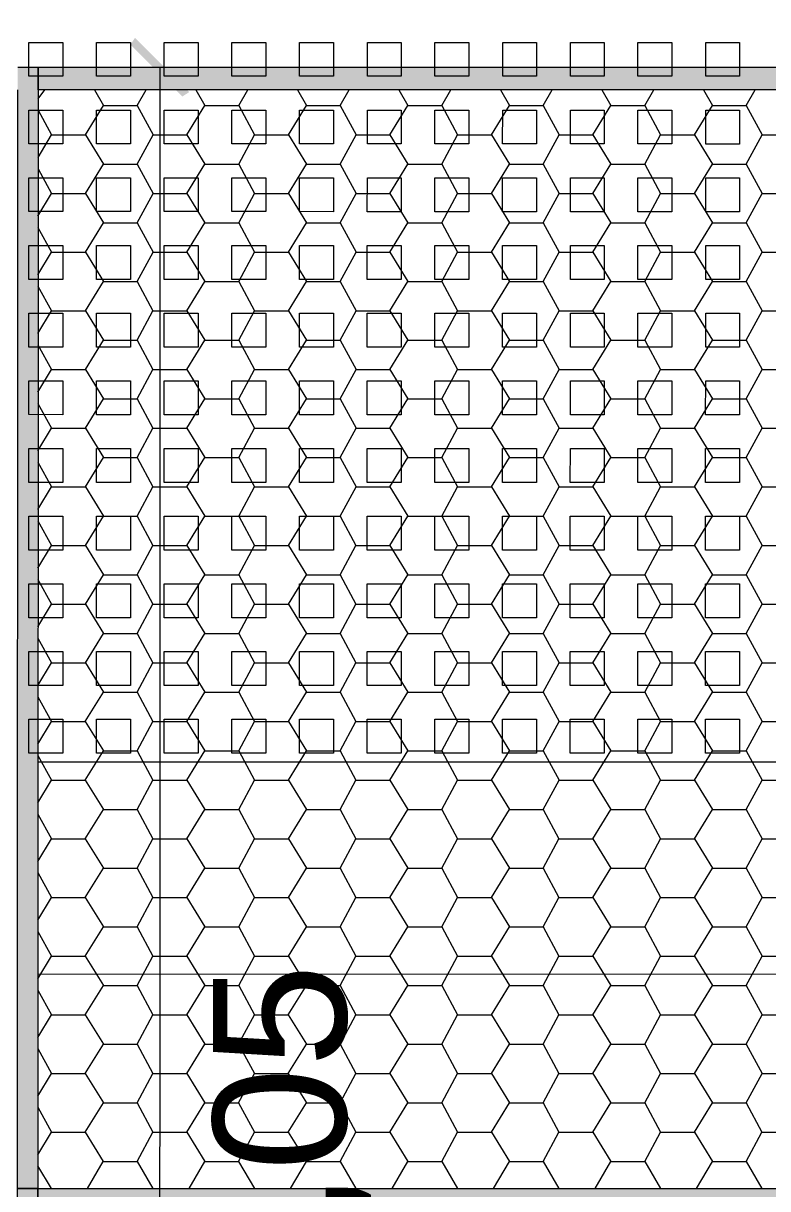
# Model space of a CAD drawing. Extents: x 3377 to 3790, y 1673 to 1846.
# Drawn here: x 3523.058 to 3524.454, y 1752.105 to 1754.291 of the extents above; entities that cross this region are included whole.
import ezdxf

# ---------------------------------------------------------------- set-up
doc = ezdxf.new("R2010")
doc.units = 0
doc.header["$LTSCALE"] = 2
for name, color, linetype, true_color in [('PDF7_0', 7, 'Continuous', 0xc6c6c6), ('PDF7_04-DETALHE', 7, 'Continuous', 0xc6c6c6), ('PDF7_COTAS', 7, 'Continuous', 0x8e8e8e)]:
    doc.layers.add(name, color=color, linetype=linetype, true_color=true_color)
doc.layers.add('PDF7_Text', color=7, linetype='Continuous')
doc.styles.add('PDF Arial', font='arial.ttf')

msp = doc.modelspace()

# ---------------------------------------------------------------- linework, layer by layer
at = {"layer": 'PDF7_0', "color": 7, "lineweight": 0}
msp.add_lwpolyline([(3535.3864, 1752.8449), (3535.4118, 1752.8576, 0.281721), (3525.3159, 1759.0363, 0.281573), (3515.2191, 1752.859), (3515.2488, 1752.8463, -0.281585), (3525.3159, 1759.0067, -0.281456)], format="xyb", close=True, dxfattribs=at)
for points in [[(3535.1368, 1753.0988, 0.27384), (3525.3159, 1758.9051, 0.27384), (3515.4942, 1753.1002), (3515.8454, 1752.9055, -0.273455), (3525.3159, 1758.5073, -0.273821), (3534.7856, 1752.9042), (3534.739, 1752.9889), (3535.0902, 1753.1877), (3535.1368, 1753.0988), (3535.2129, 1752.9042), (3534.6713, 1752.9042, 0.272283), (3525.3158, 1758.4058, 0.272651), (3515.9597, 1752.9055), (3515.8454, 1752.9055), (3515.4434, 1752.9055)], [(3535.086, 1753.1158, 0.272189), (3525.3159, 1758.8713, 0.272189), (3515.545, 1753.1171), (3515.8285, 1752.9563, -0.272462), (3525.3159, 1758.5454), (3525.3159, 1758.8713), (3525.3159, 1758.5454, -0.272294), (3534.8025, 1752.955)]]:
    msp.add_lwpolyline(points, format="xyb", dxfattribs=at)
for points in [[(3523.0475, 1754.2083), (3523.0856, 1754.2083), (3523.0854, 1752.1053), (3523.0473, 1752.1053), (3523.0475, 1754.166)], [(3524.7146, 1752.9049), (3523.0855, 1752.905)], [(3527.5454, 1752.5069), (3523.0855, 1752.5072)]]:
    msp.add_lwpolyline(points, dxfattribs=at)
for points in [[(3525.2944, 1754.2082), (3525.2944, 1754.1658), (3523.0856, 1754.166), (3523.0856, 1754.2083)], [(3523.0473, 1752.1053), (3523.0854, 1752.1053), (3523.0853, 1750.0064), (3523.0472, 1750.0064)], [(3523.0853, 1750.0064), (3523.0854, 1752.1053)], [(3525.2943, 1752.1051), (3525.2943, 1752.067), (3523.0854, 1752.0672), (3523.0854, 1752.1053)]]:
    msp.add_lwpolyline(points, close=True, dxfattribs=at)
at = {"layer": 'PDF7_0', "lineweight": 0}
for points in [[(3523.0856, 1754.1491), (3523.0983, 1754.166)], [(3523.1914, 1754.166), (3523.2083, 1754.1364), (3523.2717, 1754.1364), (3523.2887, 1754.166)], [(3523.3818, 1754.166), (3523.3987, 1754.1363), (3523.4622, 1754.1363), (3523.4791, 1754.166)], [(3523.5722, 1754.166), (3523.5891, 1754.1363), (3523.6526, 1754.1363), (3523.6695, 1754.1659)], [(3523.7626, 1754.1659), (3523.7795, 1754.1363), (3523.843, 1754.1363), (3523.8599, 1754.1659)], [(3523.953, 1754.1659), (3523.9699, 1754.1363), (3524.0334, 1754.1363), (3524.0503, 1754.1659)], [(3524.1434, 1754.1659), (3524.1604, 1754.1363), (3524.2238, 1754.1363), (3524.2408, 1754.1659)], [(3524.3339, 1754.1659), (3524.3508, 1754.1363), (3524.4143, 1754.1363), (3524.4312, 1754.1659)], [(3523.0856, 1754.1279), (3523.1109, 1754.0814), (3523.1744, 1754.0814), (3523.2083, 1754.1364)], [(3523.2717, 1754.1364), (3523.3014, 1754.0813), (3523.3648, 1754.0813), (3523.3987, 1754.1363)], [(3523.4622, 1754.1363), (3523.4918, 1754.0813), (3523.5553, 1754.0813), (3523.5891, 1754.1363)], [(3523.6526, 1754.1363), (3523.6822, 1754.0813), (3523.7457, 1754.0813), (3523.7795, 1754.1363)], [(3523.843, 1754.1363), (3523.8726, 1754.0813), (3523.9361, 1754.0813), (3523.9699, 1754.1363)], [(3524.0334, 1754.1363), (3524.063, 1754.0813), (3524.1265, 1754.0813), (3524.1604, 1754.1363)], [(3524.2238, 1754.1363), (3524.2535, 1754.0813), (3524.3169, 1754.0813), (3524.3508, 1754.1363)], [(3524.4143, 1754.1363), (3524.4439, 1754.0813), (3524.5073, 1754.0813), (3524.5412, 1754.1363)], [(3523.0856, 1754.039), (3523.1109, 1754.0814)], [(3523.1744, 1754.0814), (3523.2083, 1754.0263), (3523.2717, 1754.0263), (3523.3014, 1754.0813)], [(3523.3648, 1754.0813), (3523.3987, 1754.0263), (3523.4622, 1754.0263), (3523.4918, 1754.0813)], [(3523.5553, 1754.0813), (3523.5891, 1754.0263), (3523.6526, 1754.0263), (3523.6822, 1754.0813)], [(3523.7457, 1754.0813), (3523.7795, 1754.0263), (3523.843, 1754.0263), (3523.8726, 1754.0813)], [(3523.9361, 1754.0813), (3523.9699, 1754.0263), (3524.0334, 1754.0263), (3524.063, 1754.0813)], [(3524.1265, 1754.0813), (3524.1604, 1754.0263), (3524.2238, 1754.0263), (3524.2535, 1754.0813)], [(3524.3169, 1754.0813), (3524.3508, 1754.0263), (3524.4142, 1754.0263), (3524.4439, 1754.0813)], [(3523.0856, 1754.0179), (3523.1109, 1753.9713), (3523.1744, 1753.9713), (3523.2083, 1754.0263)], [(3523.2717, 1754.0263), (3523.3014, 1753.9713), (3523.3648, 1753.9713), (3523.3987, 1754.0263)], [(3523.4622, 1754.0263), (3523.4918, 1753.9713), (3523.5552, 1753.9713), (3523.5891, 1754.0263)], [(3523.6526, 1754.0263), (3523.6822, 1753.9713), (3523.7457, 1753.9713), (3523.7795, 1754.0263)], [(3523.843, 1754.0263), (3523.8726, 1753.9713), (3523.9361, 1753.9713), (3523.9699, 1754.0263)], [(3524.0334, 1754.0263), (3524.063, 1753.9713), (3524.1265, 1753.9713), (3524.1604, 1754.0263)], [(3524.2238, 1754.0263), (3524.2534, 1753.9713), (3524.3169, 1753.9713), (3524.3508, 1754.0263)], [(3524.4142, 1754.0263), (3524.4439, 1753.9712), (3524.5073, 1753.9712), (3524.5412, 1754.0263)], [(3523.0855, 1753.929), (3523.1109, 1753.9713)], [(3523.1744, 1753.9713), (3523.2083, 1753.9163), (3523.2717, 1753.9163), (3523.3014, 1753.9713)], [(3523.3648, 1753.9713), (3523.3987, 1753.9163), (3523.4622, 1753.9163), (3523.4918, 1753.9713)], [(3523.5552, 1753.9713), (3523.5891, 1753.9163), (3523.6526, 1753.9163), (3523.6822, 1753.9713)], [(3523.7457, 1753.9713), (3523.7795, 1753.9163), (3523.843, 1753.9163), (3523.8726, 1753.9713)], [(3523.9361, 1753.9713), (3523.9699, 1753.9163), (3524.0334, 1753.9163), (3524.063, 1753.9713)], [(3524.1265, 1753.9713), (3524.1603, 1753.9163), (3524.2238, 1753.9163), (3524.2534, 1753.9713)], [(3524.3169, 1753.9713), (3524.3508, 1753.9162), (3524.4142, 1753.9162), (3524.4439, 1753.9712)], [(3523.0855, 1753.9079), (3523.1109, 1753.8613), (3523.1744, 1753.8613), (3523.2083, 1753.9163)], [(3523.2717, 1753.9163), (3523.3014, 1753.8613), (3523.3648, 1753.8613), (3523.3987, 1753.9163)], [(3523.4622, 1753.9163), (3523.4918, 1753.8613), (3523.5552, 1753.8613), (3523.5891, 1753.9163)], [(3523.6526, 1753.9163), (3523.6822, 1753.8613), (3523.7457, 1753.8613), (3523.7795, 1753.9163)], [(3523.843, 1753.9163), (3523.8726, 1753.8613), (3523.9361, 1753.8613), (3523.9699, 1753.9163)], [(3524.0334, 1753.9163), (3524.063, 1753.8613), (3524.1265, 1753.8613), (3524.1603, 1753.9163)], [(3524.2238, 1753.9163), (3524.2534, 1753.8612), (3524.3169, 1753.8612), (3524.3508, 1753.9162)], [(3524.4142, 1753.9162), (3524.4439, 1753.8612), (3524.5073, 1753.8612), (3524.5412, 1753.9162)], [(3523.0855, 1753.819), (3523.1109, 1753.8613)], [(3523.1744, 1753.8613), (3523.2083, 1753.8063), (3523.2717, 1753.8063), (3523.3014, 1753.8613)], [(3523.3648, 1753.8613), (3523.3987, 1753.8063), (3523.4621, 1753.8063), (3523.4918, 1753.8613)], [(3523.5552, 1753.8613), (3523.5891, 1753.8063), (3523.6526, 1753.8063), (3523.6822, 1753.8613)], [(3523.7457, 1753.8613), (3523.7795, 1753.8063), (3523.843, 1753.8063), (3523.8726, 1753.8613)], [(3523.9361, 1753.8613), (3523.9699, 1753.8063), (3524.0334, 1753.8062), (3524.063, 1753.8613)], [(3524.1265, 1753.8613), (3524.1603, 1753.8062), (3524.2238, 1753.8062), (3524.2534, 1753.8612)], [(3524.3169, 1753.8612), (3524.3508, 1753.8062), (3524.4142, 1753.8062), (3524.4439, 1753.8612)], [(3523.0855, 1753.7978), (3523.1109, 1753.7513), (3523.1744, 1753.7513), (3523.2083, 1753.8063)], [(3523.2717, 1753.8063), (3523.3013, 1753.7513), (3523.3648, 1753.7513), (3523.3987, 1753.8063)], [(3523.4621, 1753.8063), (3523.4918, 1753.7513), (3523.5552, 1753.7513), (3523.5891, 1753.8063)], [(3523.6526, 1753.8063), (3523.6822, 1753.7513), (3523.7457, 1753.7513), (3523.7795, 1753.8063)], [(3523.843, 1753.8063), (3523.8726, 1753.7512), (3523.9361, 1753.7512), (3523.9699, 1753.8063)], [(3524.0334, 1753.8062), (3524.063, 1753.7512), (3524.1265, 1753.7512), (3524.1603, 1753.8062)], [(3524.2238, 1753.8062), (3524.2534, 1753.7512), (3524.3169, 1753.7512), (3524.3508, 1753.8062)], [(3524.4142, 1753.8062), (3524.4438, 1753.7512), (3524.5073, 1753.7512), (3524.5412, 1753.8062)], [(3523.0855, 1753.709), (3523.1109, 1753.7513)], [(3523.1744, 1753.7513), (3523.2082, 1753.6963), (3523.2717, 1753.6963), (3523.3013, 1753.7513)], [(3523.3648, 1753.7513), (3523.3987, 1753.6963), (3523.4621, 1753.6963), (3523.4918, 1753.7513)], [(3523.5552, 1753.7513), (3523.5891, 1753.6963), (3523.6526, 1753.6963), (3523.6822, 1753.7513)], [(3523.7457, 1753.7513), (3523.7795, 1753.6962), (3523.843, 1753.6962), (3523.8726, 1753.7512)], [(3523.9361, 1753.7512), (3523.9699, 1753.6962), (3524.0334, 1753.6962), (3524.063, 1753.7512)], [(3524.1265, 1753.7512), (3524.1603, 1753.6962), (3524.2238, 1753.6962), (3524.2534, 1753.7512)], [(3524.3169, 1753.7512), (3524.3507, 1753.6962), (3524.4142, 1753.6962), (3524.4438, 1753.7512)], [(3523.0855, 1753.6878), (3523.1109, 1753.6413), (3523.1744, 1753.6413), (3523.2082, 1753.6963)], [(3523.2717, 1753.6963), (3523.3013, 1753.6413), (3523.3648, 1753.6413), (3523.3987, 1753.6963)], [(3523.4621, 1753.6963), (3523.4918, 1753.6413), (3523.5552, 1753.6413), (3523.5891, 1753.6963)], [(3523.6526, 1753.6963), (3523.6822, 1753.6412), (3523.7456, 1753.6412), (3523.7795, 1753.6962)], [(3523.843, 1753.6962), (3523.8726, 1753.6412), (3523.9361, 1753.6412), (3523.9699, 1753.6962)], [(3524.0334, 1753.6962), (3524.063, 1753.6412), (3524.1265, 1753.6412), (3524.1603, 1753.6962)], [(3524.2238, 1753.6962), (3524.2534, 1753.6412), (3524.3169, 1753.6412), (3524.3507, 1753.6962)], [(3524.4142, 1753.6962), (3524.4438, 1753.6412), (3524.5073, 1753.6412), (3524.5412, 1753.6962)], [(3523.0855, 1753.599), (3523.1109, 1753.6413)], [(3523.1744, 1753.6413), (3523.2082, 1753.5863), (3523.2717, 1753.5863), (3523.3013, 1753.6413)], [(3523.3648, 1753.6413), (3523.3987, 1753.5863), (3523.4621, 1753.5862), (3523.4918, 1753.6413)], [(3523.5552, 1753.6413), (3523.5891, 1753.5862), (3523.6525, 1753.5862), (3523.6822, 1753.6412)], [(3523.7456, 1753.6412), (3523.7795, 1753.5862), (3523.843, 1753.5862), (3523.8726, 1753.6412)], [(3523.9361, 1753.6412), (3523.9699, 1753.5862), (3524.0334, 1753.5862), (3524.063, 1753.6412)], [(3524.1265, 1753.6412), (3524.1603, 1753.5862), (3524.2238, 1753.5862), (3524.2534, 1753.6412)], [(3524.3169, 1753.6412), (3524.3507, 1753.5862), (3524.4142, 1753.5862), (3524.4438, 1753.6412)], [(3523.0855, 1753.5778), (3523.1109, 1753.5313), (3523.1744, 1753.5313), (3523.2082, 1753.5863)], [(3523.2717, 1753.5863), (3523.3013, 1753.5312), (3523.3648, 1753.5312), (3523.3987, 1753.5863)], [(3523.4621, 1753.5862), (3523.4917, 1753.5312), (3523.5552, 1753.5312), (3523.5891, 1753.5862)], [(3523.6525, 1753.5862), (3523.6822, 1753.5312), (3523.7456, 1753.5312), (3523.7795, 1753.5862)], [(3523.843, 1753.5862), (3523.8726, 1753.5312), (3523.9361, 1753.5312), (3523.9699, 1753.5862)], [(3524.0334, 1753.5862), (3524.063, 1753.5312), (3524.1265, 1753.5312), (3524.1603, 1753.5862)], [(3524.2238, 1753.5862), (3524.2534, 1753.5312), (3524.3169, 1753.5312), (3524.3507, 1753.5862)], [(3524.4142, 1753.5862), (3524.4438, 1753.5312), (3524.5073, 1753.5312), (3524.5412, 1753.5862)], [(3523.0855, 1753.4889), (3523.1109, 1753.5313)], [(3523.1744, 1753.5313), (3523.2082, 1753.4762), (3523.2717, 1753.4762), (3523.3013, 1753.5312)], [(3523.3648, 1753.5312), (3523.3986, 1753.4762), (3523.4621, 1753.4762), (3523.4917, 1753.5312)], [(3523.5552, 1753.5312), (3523.5891, 1753.4762), (3523.6525, 1753.4762), (3523.6822, 1753.5312)], [(3523.7456, 1753.5312), (3523.7795, 1753.4762), (3523.843, 1753.4762), (3523.8726, 1753.5312)], [(3523.9361, 1753.5312), (3523.9699, 1753.4762), (3524.0334, 1753.4762), (3524.063, 1753.5312)], [(3524.1265, 1753.5312), (3524.1603, 1753.4762), (3524.2238, 1753.4762), (3524.2534, 1753.5312)], [(3524.3169, 1753.5312), (3524.3507, 1753.4762), (3524.4142, 1753.4762), (3524.4438, 1753.5312)], [(3523.0855, 1753.4678), (3523.1109, 1753.4212), (3523.1744, 1753.4212), (3523.2082, 1753.4762)], [(3523.2717, 1753.4762), (3523.3013, 1753.4212), (3523.3648, 1753.4212), (3523.3986, 1753.4762)], [(3523.4621, 1753.4762), (3523.4917, 1753.4212), (3523.5552, 1753.4212), (3523.5891, 1753.4762)], [(3523.6525, 1753.4762), (3523.6822, 1753.4212), (3523.7456, 1753.4212), (3523.7795, 1753.4762)], [(3523.843, 1753.4762), (3523.8726, 1753.4212), (3523.936, 1753.4212), (3523.9699, 1753.4762)], [(3524.0334, 1753.4762), (3524.063, 1753.4212), (3524.1265, 1753.4212), (3524.1603, 1753.4762)], [(3524.2238, 1753.4762), (3524.2534, 1753.4212), (3524.3169, 1753.4212), (3524.3507, 1753.4762)], [(3524.4142, 1753.4762), (3524.4438, 1753.4212), (3524.5073, 1753.4211), (3524.5412, 1753.4762)], [(3523.0855, 1753.3789), (3523.1109, 1753.4212)], [(3523.1744, 1753.4212), (3523.2082, 1753.3662), (3523.2717, 1753.3662), (3523.3013, 1753.4212)], [(3523.3648, 1753.4212), (3523.3986, 1753.3662), (3523.4621, 1753.3662), (3523.4917, 1753.4212)], [(3523.5552, 1753.4212), (3523.5891, 1753.3662), (3523.6525, 1753.3662), (3523.6822, 1753.4212)], [(3523.7456, 1753.4212), (3523.7795, 1753.3662), (3523.8429, 1753.3662), (3523.8726, 1753.4212)], [(3523.936, 1753.4212), (3523.9699, 1753.3662), (3524.0334, 1753.3662), (3524.063, 1753.4212)], [(3524.1265, 1753.4212), (3524.1603, 1753.3662), (3524.2238, 1753.3662), (3524.2534, 1753.4212)], [(3524.3169, 1753.4212), (3524.3507, 1753.3662), (3524.4142, 1753.3661), (3524.4438, 1753.4212)], [(3523.0855, 1753.3578), (3523.1109, 1753.3112), (3523.1744, 1753.3112), (3523.2082, 1753.3662)], [(3523.2717, 1753.3662), (3523.3013, 1753.3112), (3523.3648, 1753.3112), (3523.3986, 1753.3662)], [(3523.4621, 1753.3662), (3523.4917, 1753.3112), (3523.5552, 1753.3112), (3523.5891, 1753.3662)], [(3523.6525, 1753.3662), (3523.6821, 1753.3112), (3523.7456, 1753.3112), (3523.7795, 1753.3662)], [(3523.8429, 1753.3662), (3523.8726, 1753.3112), (3523.936, 1753.3112), (3523.9699, 1753.3662)], [(3524.0334, 1753.3662), (3524.063, 1753.3112), (3524.1265, 1753.3112), (3524.1603, 1753.3662)], [(3524.2238, 1753.3662), (3524.2534, 1753.3111), (3524.3169, 1753.3111), (3524.3507, 1753.3662)], [(3524.4142, 1753.3661), (3524.4438, 1753.3111), (3524.5073, 1753.3111), (3524.5411, 1753.3661)], [(3523.0855, 1753.2689), (3523.1109, 1753.3112)], [(3523.1744, 1753.3112), (3523.2082, 1753.2562), (3523.2717, 1753.2562), (3523.3013, 1753.3112)], [(3523.3648, 1753.3112), (3523.3986, 1753.2562), (3523.4621, 1753.2562), (3523.4917, 1753.3112)], [(3523.5552, 1753.3112), (3523.5891, 1753.2562), (3523.6525, 1753.2562), (3523.6821, 1753.3112)], [(3523.7456, 1753.3112), (3523.7795, 1753.2562), (3523.8429, 1753.2562), (3523.8726, 1753.3112)], [(3523.936, 1753.3112), (3523.9699, 1753.2562), (3524.0334, 1753.2562), (3524.063, 1753.3112)], [(3524.1265, 1753.3112), (3524.1603, 1753.2561), (3524.2238, 1753.2561), (3524.2534, 1753.3111)], [(3524.3169, 1753.3111), (3524.3507, 1753.2561), (3524.4142, 1753.2561), (3524.4438, 1753.3111)], [(3523.0855, 1753.2478), (3523.1109, 1753.2012), (3523.1744, 1753.2012), (3523.2082, 1753.2562)], [(3523.2717, 1753.2562), (3523.3013, 1753.2012), (3523.3648, 1753.2012), (3523.3986, 1753.2562)], [(3523.4621, 1753.2562), (3523.4917, 1753.2012), (3523.5552, 1753.2012), (3523.5891, 1753.2562)], [(3523.6525, 1753.2562), (3523.6821, 1753.2012), (3523.7456, 1753.2012), (3523.7795, 1753.2562)], [(3523.8429, 1753.2562), (3523.8726, 1753.2012), (3523.936, 1753.2012), (3523.9699, 1753.2562)], [(3524.0334, 1753.2562), (3524.063, 1753.2011), (3524.1264, 1753.2011), (3524.1603, 1753.2561)], [(3524.2238, 1753.2561), (3524.2534, 1753.2011), (3524.3169, 1753.2011), (3524.3507, 1753.2561)], [(3524.4142, 1753.2561), (3524.4438, 1753.2011), (3524.5073, 1753.2011), (3524.5411, 1753.2561)], [(3523.0855, 1753.1589), (3523.1109, 1753.2012)], [(3523.1744, 1753.2012), (3523.2082, 1753.1462), (3523.2717, 1753.1462), (3523.3013, 1753.2012)], [(3523.3648, 1753.2012), (3523.3986, 1753.1462), (3523.4621, 1753.1462), (3523.4917, 1753.2012)], [(3523.5552, 1753.2012), (3523.589, 1753.1462), (3523.6525, 1753.1462), (3523.6821, 1753.2012)], [(3523.7456, 1753.2012), (3523.7795, 1753.1462), (3523.8429, 1753.1461), (3523.8726, 1753.2012)], [(3523.936, 1753.2012), (3523.9699, 1753.1461), (3524.0334, 1753.1461), (3524.063, 1753.2011)], [(3524.1264, 1753.2011), (3524.1603, 1753.1461), (3524.2238, 1753.1461), (3524.2534, 1753.2011)], [(3524.3169, 1753.2011), (3524.3507, 1753.1461), (3524.4142, 1753.1461), (3524.4438, 1753.2011)], [(3523.0855, 1753.1377), (3523.1109, 1753.0912), (3523.1744, 1753.0912), (3523.2082, 1753.1462)], [(3523.2717, 1753.1462), (3523.3013, 1753.0912), (3523.3648, 1753.0912), (3523.3986, 1753.1462)], [(3523.4621, 1753.1462), (3523.4917, 1753.0912), (3523.5552, 1753.0912), (3523.589, 1753.1462)], [(3523.6525, 1753.1462), (3523.6821, 1753.0911), (3523.7456, 1753.0911), (3523.7795, 1753.1462)], [(3523.8429, 1753.1461), (3523.8726, 1753.0911), (3523.936, 1753.0911), (3523.9699, 1753.1461)], [(3524.0334, 1753.1461), (3524.063, 1753.0911), (3524.1264, 1753.0911), (3524.1603, 1753.1461)], [(3524.2238, 1753.1461), (3524.2534, 1753.0911), (3524.3169, 1753.0911), (3524.3507, 1753.1461)], [(3524.4142, 1753.1461), (3524.4438, 1753.0911), (3524.5073, 1753.0911), (3524.5411, 1753.1461)], [(3523.0855, 1753.0489), (3523.1109, 1753.0912)], [(3523.1744, 1753.0912), (3523.2082, 1753.0362), (3523.2717, 1753.0362), (3523.3013, 1753.0912)], [(3523.3648, 1753.0912), (3523.3986, 1753.0362), (3523.4621, 1753.0362), (3523.4917, 1753.0912)], [(3523.5552, 1753.0912), (3523.589, 1753.0361), (3523.6525, 1753.0361), (3523.6821, 1753.0911)], [(3523.7456, 1753.0911), (3523.7795, 1753.0361), (3523.8429, 1753.0361), (3523.8726, 1753.0911)], [(3523.936, 1753.0911), (3523.9699, 1753.0361), (3524.0333, 1753.0361), (3524.063, 1753.0911)], [(3524.1264, 1753.0911), (3524.1603, 1753.0361), (3524.2238, 1753.0361), (3524.2534, 1753.0911)], [(3524.3169, 1753.0911), (3524.3507, 1753.0361), (3524.4142, 1753.0361), (3524.4438, 1753.0911)], [(3523.0855, 1753.0277), (3523.1109, 1752.9812), (3523.1743, 1752.9812), (3523.2082, 1753.0362)], [(3523.2717, 1753.0362), (3523.3013, 1752.9812), (3523.3648, 1752.9812), (3523.3986, 1753.0362)], [(3523.4621, 1753.0362), (3523.4917, 1752.9811), (3523.5552, 1752.9811), (3523.589, 1753.0361)], [(3523.6525, 1753.0361), (3523.6821, 1752.9811), (3523.7456, 1752.9811), (3523.7795, 1753.0361)], [(3523.8429, 1753.0361), (3523.8725, 1752.9811), (3523.936, 1752.9811), (3523.9699, 1753.0361)], [(3524.0333, 1753.0361), (3524.063, 1752.9811), (3524.1264, 1752.9811), (3524.1603, 1753.0361)], [(3524.2238, 1753.0361), (3524.2534, 1752.9811), (3524.3169, 1752.9811), (3524.3507, 1753.0361)], [(3524.4142, 1753.0361), (3524.4438, 1752.9811), (3524.5073, 1752.9811), (3524.5411, 1753.0361)], [(3523.0855, 1752.9389), (3523.1109, 1752.9812)], [(3523.1743, 1752.9812), (3523.2082, 1752.9262), (3523.2717, 1752.9261), (3523.3013, 1752.9812)], [(3523.3648, 1752.9812), (3523.3986, 1752.9261), (3523.4621, 1752.9261), (3523.4917, 1752.9811)], [(3523.5552, 1752.9811), (3523.589, 1752.9261), (3523.6525, 1752.9261), (3523.6821, 1752.9811)], [(3523.7456, 1752.9811), (3523.7794, 1752.9261), (3523.8429, 1752.9261), (3523.8725, 1752.9811)], [(3523.936, 1752.9811), (3523.9699, 1752.9261), (3524.0333, 1752.9261), (3524.063, 1752.9811)], [(3524.1264, 1752.9811), (3524.1603, 1752.9261), (3524.2238, 1752.9261), (3524.2534, 1752.9811)], [(3524.3169, 1752.9811), (3524.3507, 1752.9261), (3524.4142, 1752.9261), (3524.4438, 1752.9811)], [(3523.0855, 1752.9177), (3523.1109, 1752.8711), (3523.1743, 1752.8711), (3523.2082, 1752.9262)], [(3523.2717, 1752.9261), (3523.3013, 1752.8711), (3523.3648, 1752.8711), (3523.3986, 1752.9261)], [(3523.4621, 1752.9261), (3523.4917, 1752.8711), (3523.5552, 1752.8711), (3523.589, 1752.9261)], [(3523.6525, 1752.9261), (3523.6821, 1752.8711), (3523.7456, 1752.8711), (3523.7794, 1752.9261)], [(3523.8429, 1752.9261), (3523.8725, 1752.8711), (3523.936, 1752.8711), (3523.9699, 1752.9261)], [(3524.0333, 1752.9261), (3524.063, 1752.8711), (3524.1264, 1752.8711), (3524.1603, 1752.9261)], [(3524.2238, 1752.9261), (3524.2534, 1752.8711), (3524.3168, 1752.8711), (3524.3507, 1752.9261)], [(3524.4142, 1752.9261), (3524.4438, 1752.8711), (3524.5073, 1752.8711), (3524.5411, 1752.9261)], [(3523.0855, 1752.8288), (3523.1109, 1752.8711)], [(3523.1743, 1752.8711), (3523.2082, 1752.8161), (3523.2717, 1752.8161), (3523.3013, 1752.8711)], [(3523.3648, 1752.8711), (3523.3986, 1752.8161), (3523.4621, 1752.8161), (3523.4917, 1752.8711)], [(3523.5552, 1752.8711), (3523.589, 1752.8161), (3523.6525, 1752.8161), (3523.6821, 1752.8711)], [(3523.7456, 1752.8711), (3523.7794, 1752.8161), (3523.8429, 1752.8161), (3523.8725, 1752.8711)], [(3523.936, 1752.8711), (3523.9699, 1752.8161), (3524.0333, 1752.8161), (3524.063, 1752.8711)], [(3524.1264, 1752.8711), (3524.1603, 1752.8161), (3524.2237, 1752.8161), (3524.2534, 1752.8711)], [(3524.3168, 1752.8711), (3524.3507, 1752.8161), (3524.4142, 1752.8161), (3524.4438, 1752.8711)], [(3523.0855, 1752.8077), (3523.1109, 1752.7611), (3523.1743, 1752.7611), (3523.2082, 1752.8161)], [(3523.2717, 1752.8161), (3523.3013, 1752.7611), (3523.3648, 1752.7611), (3523.3986, 1752.8161)], [(3523.4621, 1752.8161), (3523.4917, 1752.7611), (3523.5552, 1752.7611), (3523.589, 1752.8161)], [(3523.6525, 1752.8161), (3523.6821, 1752.7611), (3523.7456, 1752.7611), (3523.7794, 1752.8161)], [(3523.8429, 1752.8161), (3523.8725, 1752.7611), (3523.936, 1752.7611), (3523.9699, 1752.8161)], [(3524.0333, 1752.8161), (3524.0629, 1752.7611), (3524.1264, 1752.7611), (3524.1603, 1752.8161)], [(3524.2237, 1752.8161), (3524.2534, 1752.7611), (3524.3168, 1752.7611), (3524.3507, 1752.8161)], [(3524.4142, 1752.8161), (3524.4438, 1752.761), (3524.5073, 1752.761), (3524.5411, 1752.816)], [(3523.0855, 1752.7188), (3523.1109, 1752.7611)], [(3523.1743, 1752.7611), (3523.2082, 1752.7061), (3523.2717, 1752.7061), (3523.3013, 1752.7611)], [(3523.3648, 1752.7611), (3523.3986, 1752.7061), (3523.4621, 1752.7061), (3523.4917, 1752.7611)], [(3523.5552, 1752.7611), (3523.589, 1752.7061), (3523.6525, 1752.7061), (3523.6821, 1752.7611)], [(3523.7456, 1752.7611), (3523.7794, 1752.7061), (3523.8429, 1752.7061), (3523.8725, 1752.7611)], [(3523.936, 1752.7611), (3523.9698, 1752.7061), (3524.0333, 1752.7061), (3524.0629, 1752.7611)], [(3524.1264, 1752.7611), (3524.1603, 1752.7061), (3524.2237, 1752.706), (3524.2534, 1752.7611)], [(3524.3168, 1752.7611), (3524.3507, 1752.706), (3524.4142, 1752.706), (3524.4438, 1752.761)], [(3523.0855, 1752.6977), (3523.1109, 1752.6511), (3523.1743, 1752.6511), (3523.2082, 1752.7061)], [(3523.2717, 1752.7061), (3523.3013, 1752.6511), (3523.3647, 1752.6511), (3523.3986, 1752.7061)], [(3523.4621, 1752.7061), (3523.4917, 1752.6511), (3523.5552, 1752.6511), (3523.589, 1752.7061)], [(3523.6525, 1752.7061), (3523.6821, 1752.6511), (3523.7456, 1752.6511), (3523.7794, 1752.7061)], [(3523.8429, 1752.7061), (3523.8725, 1752.6511), (3523.936, 1752.6511), (3523.9698, 1752.7061)], [(3524.0333, 1752.7061), (3524.0629, 1752.651), (3524.1264, 1752.651), (3524.1603, 1752.7061)], [(3524.2237, 1752.706), (3524.2534, 1752.651), (3524.3168, 1752.651), (3524.3507, 1752.706)], [(3524.4142, 1752.706), (3524.4438, 1752.651), (3524.5072, 1752.651), (3524.5411, 1752.706)], [(3523.0855, 1752.6088), (3523.1109, 1752.6511)], [(3523.1743, 1752.6511), (3523.2082, 1752.5961), (3523.2716, 1752.5961), (3523.3013, 1752.6511)], [(3523.3647, 1752.6511), (3523.3986, 1752.5961), (3523.4621, 1752.5961), (3523.4917, 1752.6511)], [(3523.5552, 1752.6511), (3523.589, 1752.5961), (3523.6525, 1752.5961), (3523.6821, 1752.6511)], [(3523.7456, 1752.6511), (3523.7794, 1752.5961), (3523.8429, 1752.5961), (3523.8725, 1752.6511)], [(3523.936, 1752.6511), (3523.9698, 1752.596), (3524.0333, 1752.596), (3524.0629, 1752.651)], [(3524.1264, 1752.651), (3524.1603, 1752.596), (3524.2237, 1752.596), (3524.2534, 1752.651)], [(3524.3168, 1752.651), (3524.3507, 1752.596), (3524.4141, 1752.596), (3524.4438, 1752.651)], [(3523.0855, 1752.5876), (3523.1108, 1752.5411), (3523.1743, 1752.5411), (3523.2082, 1752.5961)], [(3523.2716, 1752.5961), (3523.3013, 1752.5411), (3523.3647, 1752.5411), (3523.3986, 1752.5961)], [(3523.4621, 1752.5961), (3523.4917, 1752.5411), (3523.5552, 1752.5411), (3523.589, 1752.5961)], [(3523.6525, 1752.5961), (3523.6821, 1752.5411), (3523.7456, 1752.5411), (3523.7794, 1752.5961)], [(3523.8429, 1752.5961), (3523.8725, 1752.541), (3523.936, 1752.541), (3523.9698, 1752.596)], [(3524.0333, 1752.596), (3524.0629, 1752.541), (3524.1264, 1752.541), (3524.1603, 1752.596)], [(3524.2237, 1752.596), (3524.2533, 1752.541), (3524.3168, 1752.541), (3524.3507, 1752.596)], [(3524.4141, 1752.596), (3524.4438, 1752.541), (3524.5072, 1752.541), (3524.5411, 1752.596)], [(3523.0855, 1752.4988), (3523.1108, 1752.5411)], [(3523.1743, 1752.5411), (3523.2082, 1752.4861), (3523.2716, 1752.4861), (3523.3013, 1752.5411)], [(3523.3647, 1752.5411), (3523.3986, 1752.4861), (3523.4621, 1752.4861), (3523.4917, 1752.5411)], [(3523.5552, 1752.5411), (3523.589, 1752.4861), (3523.6525, 1752.486), (3523.6821, 1752.5411)], [(3523.7456, 1752.5411), (3523.7794, 1752.486), (3523.8429, 1752.486), (3523.8725, 1752.541)], [(3523.936, 1752.541), (3523.9698, 1752.486), (3524.0333, 1752.486), (3524.0629, 1752.541)], [(3524.1264, 1752.541), (3524.1603, 1752.486), (3524.2237, 1752.486), (3524.2533, 1752.541)], [(3524.3168, 1752.541), (3524.3507, 1752.486), (3524.4141, 1752.486), (3524.4438, 1752.541)], [(3523.0855, 1752.4776), (3523.1108, 1752.4311), (3523.1743, 1752.4311), (3523.2082, 1752.4861)], [(3523.2716, 1752.4861), (3523.3013, 1752.4311), (3523.3647, 1752.4311), (3523.3986, 1752.4861)], [(3523.4621, 1752.4861), (3523.4917, 1752.431), (3523.5551, 1752.431), (3523.589, 1752.4861)], [(3523.6525, 1752.486), (3523.6821, 1752.431), (3523.7456, 1752.431), (3523.7794, 1752.486)], [(3523.8429, 1752.486), (3523.8725, 1752.431), (3523.936, 1752.431), (3523.9698, 1752.486)], [(3524.0333, 1752.486), (3524.0629, 1752.431), (3524.1264, 1752.431), (3524.1603, 1752.486)], [(3524.2237, 1752.486), (3524.2533, 1752.431), (3524.3168, 1752.431), (3524.3507, 1752.486)], [(3524.4141, 1752.486), (3524.4438, 1752.431), (3524.5072, 1752.431), (3524.5411, 1752.486)], [(3523.0854, 1752.3888), (3523.1108, 1752.4311)], [(3523.1743, 1752.4311), (3523.2082, 1752.3761), (3523.2716, 1752.3761), (3523.3013, 1752.4311)], [(3523.3647, 1752.4311), (3523.3986, 1752.376), (3523.462, 1752.376), (3523.4917, 1752.431)], [(3523.5551, 1752.431), (3523.589, 1752.376), (3523.6525, 1752.376), (3523.6821, 1752.431)], [(3523.7456, 1752.431), (3523.7794, 1752.376), (3523.8429, 1752.376), (3523.8725, 1752.431)], [(3523.936, 1752.431), (3523.9698, 1752.376), (3524.0333, 1752.376), (3524.0629, 1752.431)], [(3524.1264, 1752.431), (3524.1602, 1752.376), (3524.2237, 1752.376), (3524.2533, 1752.431)], [(3524.3168, 1752.431), (3524.3507, 1752.376), (3524.4141, 1752.376), (3524.4438, 1752.431)], [(3523.0854, 1752.3676), (3523.1108, 1752.3211), (3523.1743, 1752.3211), (3523.2082, 1752.3761)], [(3523.2716, 1752.3761), (3523.3012, 1752.321), (3523.3647, 1752.321), (3523.3986, 1752.376)], [(3523.462, 1752.376), (3523.4917, 1752.321), (3523.5551, 1752.321), (3523.589, 1752.376)], [(3523.6525, 1752.376), (3523.6821, 1752.321), (3523.7456, 1752.321), (3523.7794, 1752.376)], [(3523.8429, 1752.376), (3523.8725, 1752.321), (3523.936, 1752.321), (3523.9698, 1752.376)], [(3524.0333, 1752.376), (3524.0629, 1752.321), (3524.1264, 1752.321), (3524.1602, 1752.376)], [(3524.2237, 1752.376), (3524.2533, 1752.321), (3524.3168, 1752.321), (3524.3507, 1752.376)], [(3524.4141, 1752.376), (3524.4438, 1752.321), (3524.5072, 1752.321), (3524.5411, 1752.376)], [(3523.0854, 1752.2787), (3523.1108, 1752.3211)], [(3523.1743, 1752.3211), (3523.2082, 1752.266), (3523.2716, 1752.266), (3523.3012, 1752.321)], [(3523.3647, 1752.321), (3523.3986, 1752.266), (3523.462, 1752.266), (3523.4917, 1752.321)], [(3523.5551, 1752.321), (3523.589, 1752.266), (3523.6525, 1752.266), (3523.6821, 1752.321)], [(3523.7456, 1752.321), (3523.7794, 1752.266), (3523.8429, 1752.266), (3523.8725, 1752.321)], [(3523.936, 1752.321), (3523.9698, 1752.266), (3524.0333, 1752.266), (3524.0629, 1752.321)], [(3524.1264, 1752.321), (3524.1602, 1752.266), (3524.2237, 1752.266), (3524.2533, 1752.321)], [(3524.3168, 1752.321), (3524.3507, 1752.266), (3524.4141, 1752.266), (3524.4438, 1752.321)], [(3523.0854, 1752.2576), (3523.1108, 1752.211), (3523.1743, 1752.211), (3523.2082, 1752.266)], [(3523.2716, 1752.266), (3523.3012, 1752.211), (3523.3647, 1752.211), (3523.3986, 1752.266)], [(3523.462, 1752.266), (3523.4917, 1752.211), (3523.5551, 1752.211), (3523.589, 1752.266)], [(3523.6525, 1752.266), (3523.6821, 1752.211), (3523.7455, 1752.211), (3523.7794, 1752.266)], [(3523.8429, 1752.266), (3523.8725, 1752.211), (3523.936, 1752.211), (3523.9698, 1752.266)], [(3524.0333, 1752.266), (3524.0629, 1752.211), (3524.1264, 1752.211), (3524.1602, 1752.266)], [(3524.2237, 1752.266), (3524.2533, 1752.211), (3524.3168, 1752.211), (3524.3507, 1752.266)], [(3524.4141, 1752.266), (3524.4437, 1752.2109), (3524.5072, 1752.2109), (3524.5411, 1752.266)], [(3523.0854, 1752.1687), (3523.1108, 1752.211)], [(3523.1743, 1752.211), (3523.2081, 1752.156), (3523.2716, 1752.156), (3523.3012, 1752.1052)], [(3523.2716, 1752.156), (3523.3012, 1752.211)], [(3523.3647, 1752.211), (3523.3986, 1752.156), (3523.462, 1752.156), (3523.4917, 1752.1052)], [(3523.462, 1752.156), (3523.4917, 1752.211)], [(3523.5551, 1752.211), (3523.589, 1752.156), (3523.6525, 1752.156), (3523.6821, 1752.1052)], [(3523.6525, 1752.156), (3523.6821, 1752.211)], [(3523.7455, 1752.211), (3523.7794, 1752.156), (3523.8429, 1752.156), (3523.8725, 1752.1052)], [(3523.8429, 1752.156), (3523.8725, 1752.211)], [(3523.936, 1752.211), (3523.9698, 1752.156), (3524.0333, 1752.156), (3524.0629, 1752.1052)], [(3524.0333, 1752.156), (3524.0629, 1752.211)], [(3524.1264, 1752.211), (3524.1602, 1752.156), (3524.2237, 1752.156), (3524.2533, 1752.1052)], [(3524.2237, 1752.156), (3524.2533, 1752.211)], [(3524.3168, 1752.211), (3524.3506, 1752.1559), (3524.4141, 1752.1559), (3524.4437, 1752.1052)], [(3524.4141, 1752.1559), (3524.4437, 1752.2109)], [(3523.1108, 1752.1052), (3523.0854, 1752.1476)], [(3523.1785, 1752.1052), (3523.2081, 1752.156)], [(3523.3689, 1752.1052), (3523.3986, 1752.156)], [(3523.5594, 1752.1052), (3523.589, 1752.156)], [(3523.7498, 1752.1052), (3523.7794, 1752.156)], [(3523.9402, 1752.1052), (3523.9698, 1752.156)], [(3524.1306, 1752.1052), (3524.1602, 1752.156)], [(3524.321, 1752.1052), (3524.3506, 1752.1559)]]:
    msp.add_lwpolyline(points, dxfattribs=at)
at = {"layer": 'PDF7_0', "color": 7, "transparency": 33554559}
for points in [[(3523.3691, 1754.1617), (3523.2591, 1754.2506), (3523.2675, 1754.2633)], [(3523.3564, 1754.1533), (3523.3691, 1754.1617), (3523.2591, 1754.2506)]]:
    msp.add_solid(points, dxfattribs=at)
at = {"layer": 'PDF7_0', "color": 9, "true_color": 0xc1c1c1, "transparency": 33554559}
for points in [[(3523.0475, 1754.2083), (3523.0854, 1752.1053), (3523.0473, 1752.1053)], [(3523.0856, 1754.2083), (3523.0475, 1754.2083), (3523.0854, 1752.1053)], [(3525.2944, 1754.2082), (3523.0856, 1754.2083), (3525.2944, 1754.1658)], [(3523.0856, 1754.2083), (3525.2944, 1754.1658), (3523.0856, 1754.166)], [(3523.0473, 1752.1053), (3523.0853, 1750.0064), (3523.0472, 1750.0064)], [(3523.0854, 1752.1053), (3523.0473, 1752.1053), (3523.0853, 1750.0064)], [(3525.2943, 1752.1051), (3523.0854, 1752.1053), (3525.2943, 1752.067)], [(3523.0854, 1752.1053), (3525.2943, 1752.067), (3523.0854, 1752.0672)]]:
    msp.add_solid(points, dxfattribs=at)
at = {"layer": 'PDF7_04-DETALHE', "lineweight": 0}
for points in [[(3523.1321, 1754.2548), (3523.1321, 1754.1914), (3523.0686, 1754.1914), (3523.0686, 1754.2548)], [(3523.2591, 1754.2548), (3523.2591, 1754.1914), (3523.1956, 1754.1914), (3523.1956, 1754.2548)], [(3523.386, 1754.2548), (3523.386, 1754.1914), (3523.3225, 1754.1914), (3523.3225, 1754.2548)], [(3523.513, 1754.2548), (3523.5129, 1754.1913), (3523.4495, 1754.1914), (3523.4495, 1754.2548)], [(3523.6399, 1754.2548), (3523.6399, 1754.1913), (3523.5764, 1754.1913), (3523.5764, 1754.2548)], [(3523.7668, 1754.2548), (3523.7668, 1754.1913), (3523.7034, 1754.1913), (3523.7034, 1754.2548)], [(3523.8938, 1754.2548), (3523.8938, 1754.1913), (3523.8303, 1754.1913), (3523.8303, 1754.2548)], [(3524.0207, 1754.2548), (3524.0207, 1754.1913), (3523.9573, 1754.1913), (3523.9573, 1754.2548)], [(3524.1477, 1754.2548), (3524.1477, 1754.1913), (3524.0842, 1754.1913), (3524.0842, 1754.2548)], [(3524.2746, 1754.2548), (3524.2746, 1754.1913), (3524.2111, 1754.1913), (3524.2111, 1754.2548)], [(3524.4016, 1754.2548), (3524.4016, 1754.1913), (3524.3381, 1754.1913), (3524.3381, 1754.2548)], [(3523.1321, 1754.1279), (3523.1321, 1754.0644), (3523.0686, 1754.0644), (3523.0686, 1754.1279)], [(3523.2591, 1754.1279), (3523.2591, 1754.0644), (3523.1956, 1754.0644), (3523.1956, 1754.1279)], [(3523.386, 1754.1279), (3523.386, 1754.0644), (3523.3225, 1754.0644), (3523.3225, 1754.1279)], [(3523.5129, 1754.1279), (3523.5129, 1754.0644), (3523.4495, 1754.0644), (3523.4495, 1754.1279)], [(3523.6399, 1754.1279), (3523.6399, 1754.0644), (3523.5764, 1754.0644), (3523.5764, 1754.1279)], [(3523.7668, 1754.1279), (3523.7668, 1754.0644), (3523.7034, 1754.0644), (3523.7034, 1754.1279)], [(3523.8938, 1754.1278), (3523.8938, 1754.0644), (3523.8303, 1754.0644), (3523.8303, 1754.1279)], [(3524.0207, 1754.1278), (3524.0207, 1754.0644), (3523.9572, 1754.0644), (3523.9573, 1754.1278)], [(3524.1477, 1754.1278), (3524.1477, 1754.0644), (3524.0842, 1754.0644), (3524.0842, 1754.1278)], [(3524.2746, 1754.1278), (3524.2746, 1754.0644), (3524.2111, 1754.0644), (3524.2111, 1754.1278)], [(3524.4016, 1754.1278), (3524.4016, 1754.0643), (3524.3381, 1754.0643), (3524.3381, 1754.1278)], [(3523.1321, 1754.001), (3523.1321, 1753.9375), (3523.0686, 1753.9375), (3523.0686, 1754.001)], [(3523.259, 1754.0009), (3523.259, 1753.9375), (3523.1956, 1753.9375), (3523.1956, 1754.001)], [(3523.386, 1754.0009), (3523.386, 1753.9375), (3523.3225, 1753.9375), (3523.3225, 1754.0009)], [(3523.5129, 1754.0009), (3523.5129, 1753.9375), (3523.4495, 1753.9375), (3523.4495, 1754.0009)], [(3523.6399, 1754.0009), (3523.6399, 1753.9374), (3523.5764, 1753.9375), (3523.5764, 1754.0009)], [(3523.7668, 1754.0009), (3523.7668, 1753.9374), (3523.7033, 1753.9374), (3523.7034, 1754.0009)], [(3523.8938, 1754.0009), (3523.8938, 1753.9374), (3523.8303, 1753.9374), (3523.8303, 1754.0009)], [(3524.0207, 1754.0009), (3524.0207, 1753.9374), (3523.9572, 1753.9374), (3523.9572, 1754.0009)], [(3524.1477, 1754.0009), (3524.1477, 1753.9374), (3524.0842, 1753.9374), (3524.0842, 1754.0009)], [(3524.2746, 1754.0009), (3524.2746, 1753.9374), (3524.2111, 1753.9374), (3524.2111, 1754.0009)], [(3524.4015, 1754.0009), (3524.4015, 1753.9374), (3524.3381, 1753.9374), (3524.3381, 1754.0009)], [(3523.1321, 1753.874), (3523.1321, 1753.8105), (3523.0686, 1753.8105), (3523.0686, 1753.874)], [(3523.259, 1753.874), (3523.259, 1753.8105), (3523.1956, 1753.8105), (3523.1956, 1753.874)], [(3523.386, 1753.874), (3523.386, 1753.8105), (3523.3225, 1753.8105), (3523.3225, 1753.874)], [(3523.5129, 1753.874), (3523.5129, 1753.8105), (3523.4495, 1753.8105), (3523.4495, 1753.874)], [(3523.6399, 1753.874), (3523.6399, 1753.8105), (3523.5764, 1753.8105), (3523.5764, 1753.874)], [(3523.7668, 1753.874), (3523.7668, 1753.8105), (3523.7033, 1753.8105), (3523.7033, 1753.874)], [(3523.8938, 1753.874), (3523.8938, 1753.8105), (3523.8303, 1753.8105), (3523.8303, 1753.874)], [(3524.0207, 1753.874), (3524.0207, 1753.8105), (3523.9572, 1753.8105), (3523.9572, 1753.874)], [(3524.1477, 1753.8739), (3524.1476, 1753.8105), (3524.0842, 1753.8105), (3524.0842, 1753.8739)], [(3524.2746, 1753.8739), (3524.2746, 1753.8105), (3524.2111, 1753.8105), (3524.2111, 1753.8739)], [(3524.4015, 1753.8739), (3524.4015, 1753.8105), (3524.3381, 1753.8105), (3524.3381, 1753.8739)], [(3523.1321, 1753.7471), (3523.1321, 1753.6836), (3523.0686, 1753.6836), (3523.0686, 1753.7471)], [(3523.259, 1753.7471), (3523.259, 1753.6836), (3523.1956, 1753.6836), (3523.1956, 1753.7471)], [(3523.386, 1753.747), (3523.386, 1753.6836), (3523.3225, 1753.6836), (3523.3225, 1753.7471)], [(3523.5129, 1753.747), (3523.5129, 1753.6836), (3523.4494, 1753.6836), (3523.4494, 1753.747)], [(3523.6399, 1753.747), (3523.6399, 1753.6836), (3523.5764, 1753.6836), (3523.5764, 1753.747)], [(3523.7668, 1753.747), (3523.7668, 1753.6836), (3523.7033, 1753.6836), (3523.7033, 1753.747)], [(3523.8938, 1753.747), (3523.8937, 1753.6835), (3523.8303, 1753.6835), (3523.8303, 1753.747)], [(3524.0207, 1753.747), (3524.0207, 1753.6835), (3523.9572, 1753.6835), (3523.9572, 1753.747)], [(3524.1476, 1753.747), (3524.1476, 1753.6835), (3524.0842, 1753.6835), (3524.0842, 1753.747)], [(3524.2746, 1753.747), (3524.2746, 1753.6835), (3524.2111, 1753.6835), (3524.2111, 1753.747)], [(3524.4015, 1753.747), (3524.4015, 1753.6835), (3524.3381, 1753.6835), (3524.3381, 1753.747)], [(3523.1321, 1753.6201), (3523.1321, 1753.5566), (3523.0686, 1753.5567), (3523.0686, 1753.6201)], [(3523.259, 1753.6201), (3523.259, 1753.5566), (3523.1955, 1753.5566), (3523.1955, 1753.6201)], [(3523.386, 1753.6201), (3523.386, 1753.5566), (3523.3225, 1753.5566), (3523.3225, 1753.6201)], [(3523.5129, 1753.6201), (3523.5129, 1753.5566), (3523.4494, 1753.5566), (3523.4494, 1753.6201)], [(3523.6399, 1753.6201), (3523.6399, 1753.5566), (3523.5764, 1753.5566), (3523.5764, 1753.6201)], [(3523.7668, 1753.6201), (3523.7668, 1753.5566), (3523.7033, 1753.5566), (3523.7033, 1753.6201)], [(3523.8937, 1753.6201), (3523.8937, 1753.5566), (3523.8303, 1753.5566), (3523.8303, 1753.6201)], [(3524.0207, 1753.6201), (3524.0207, 1753.5566), (3523.9572, 1753.5566), (3523.9572, 1753.6201)], [(3524.1476, 1753.6201), (3524.1476, 1753.5566), (3524.0842, 1753.5566), (3524.0842, 1753.6201)], [(3524.2746, 1753.62), (3524.2746, 1753.5566), (3524.2111, 1753.5566), (3524.2111, 1753.62)], [(3524.4015, 1753.62), (3524.4015, 1753.5566), (3524.338, 1753.5566), (3524.3381, 1753.62)], [(3523.1321, 1753.4932), (3523.1321, 1753.4297), (3523.0686, 1753.4297), (3523.0686, 1753.4932)], [(3523.259, 1753.4932), (3523.259, 1753.4297), (3523.1955, 1753.4297), (3523.1955, 1753.4932)], [(3523.386, 1753.4932), (3523.386, 1753.4297), (3523.3225, 1753.4297), (3523.3225, 1753.4932)], [(3523.5129, 1753.4932), (3523.5129, 1753.4297), (3523.4494, 1753.4297), (3523.4494, 1753.4932)], [(3523.6398, 1753.4931), (3523.6398, 1753.4297), (3523.5764, 1753.4297), (3523.5764, 1753.4931)], [(3523.7668, 1753.4931), (3523.7668, 1753.4297), (3523.7033, 1753.4297), (3523.7033, 1753.4931)], [(3523.8937, 1753.4931), (3523.8937, 1753.4297), (3523.8303, 1753.4297), (3523.8303, 1753.4931)], [(3524.0207, 1753.4931), (3524.0207, 1753.4296), (3523.9572, 1753.4296), (3523.9572, 1753.4931)], [(3524.1476, 1753.4931), (3524.1476, 1753.4296), (3524.0841, 1753.4296), (3524.0842, 1753.4931)], [(3524.2746, 1753.4931), (3524.2746, 1753.4296), (3524.2111, 1753.4296), (3524.2111, 1753.4931)], [(3524.4015, 1753.4931), (3524.4015, 1753.4296), (3524.338, 1753.4296), (3524.338, 1753.4931)], [(3523.1321, 1753.3662), (3523.1321, 1753.3028), (3523.0686, 1753.3028), (3523.0686, 1753.3662)], [(3523.259, 1753.3662), (3523.259, 1753.3028), (3523.1955, 1753.3028), (3523.1955, 1753.3662)], [(3523.3859, 1753.3662), (3523.3859, 1753.3027), (3523.3225, 1753.3027), (3523.3225, 1753.3662)], [(3523.5129, 1753.3662), (3523.5129, 1753.3027), (3523.4494, 1753.3027), (3523.4494, 1753.3662)], [(3523.6398, 1753.3662), (3523.6398, 1753.3027), (3523.5764, 1753.3027), (3523.5764, 1753.3662)], [(3523.7668, 1753.3662), (3523.7668, 1753.3027), (3523.7033, 1753.3027), (3523.7033, 1753.3662)], [(3523.8937, 1753.3662), (3523.8937, 1753.3027), (3523.8303, 1753.3027), (3523.8303, 1753.3662)], [(3524.0207, 1753.3662), (3524.0207, 1753.3027), (3523.9572, 1753.3027), (3523.9572, 1753.3662)], [(3524.1476, 1753.3662), (3524.1476, 1753.3027), (3524.0841, 1753.3027), (3524.0841, 1753.3662)], [(3524.2746, 1753.3662), (3524.2746, 1753.3027), (3524.2111, 1753.3027), (3524.2111, 1753.3662)], [(3524.4015, 1753.3661), (3524.4015, 1753.3027), (3524.338, 1753.3027), (3524.338, 1753.3662)], [(3523.1321, 1753.2393), (3523.132, 1753.1758), (3523.0686, 1753.1758), (3523.0686, 1753.2393)], [(3523.259, 1753.2393), (3523.259, 1753.1758), (3523.1955, 1753.1758), (3523.1955, 1753.2393)], [(3523.3859, 1753.2393), (3523.3859, 1753.1758), (3523.3225, 1753.1758), (3523.3225, 1753.2393)], [(3523.5129, 1753.2393), (3523.5129, 1753.1758), (3523.4494, 1753.1758), (3523.4494, 1753.2393)], [(3523.6398, 1753.2393), (3523.6398, 1753.1758), (3523.5764, 1753.1758), (3523.5764, 1753.2393)], [(3523.7668, 1753.2392), (3523.7668, 1753.1758), (3523.7033, 1753.1758), (3523.7033, 1753.2392)], [(3523.8937, 1753.2392), (3523.8937, 1753.1758), (3523.8302, 1753.1758), (3523.8302, 1753.2392)], [(3524.0207, 1753.2392), (3524.0207, 1753.1758), (3523.9572, 1753.1758), (3523.9572, 1753.2392)], [(3524.1476, 1753.2392), (3524.1476, 1753.1757), (3524.0841, 1753.1758), (3524.0841, 1753.2392)], [(3524.2746, 1753.2392), (3524.2745, 1753.1757), (3524.2111, 1753.1757), (3524.2111, 1753.2392)], [(3524.4015, 1753.2392), (3524.4015, 1753.1757), (3524.338, 1753.1757), (3524.338, 1753.2392)], [(3523.132, 1753.1123), (3523.132, 1753.0489), (3523.0686, 1753.0489), (3523.0686, 1753.1123)], [(3523.259, 1753.1123), (3523.259, 1753.0489), (3523.1955, 1753.0489), (3523.1955, 1753.1123)], [(3523.3859, 1753.1123), (3523.3859, 1753.0489), (3523.3225, 1753.0489), (3523.3225, 1753.1123)], [(3523.5129, 1753.1123), (3523.5129, 1753.0488), (3523.4494, 1753.0488), (3523.4494, 1753.1123)], [(3523.6398, 1753.1123), (3523.6398, 1753.0488), (3523.5763, 1753.0488), (3523.5763, 1753.1123)], [(3523.7668, 1753.1123), (3523.7668, 1753.0488), (3523.7033, 1753.0488), (3523.7033, 1753.1123)], [(3523.8937, 1753.1123), (3523.8937, 1753.0488), (3523.8302, 1753.0488), (3523.8302, 1753.1123)], [(3524.0207, 1753.1123), (3524.0207, 1753.0488), (3523.9572, 1753.0488), (3523.9572, 1753.1123)], [(3524.1476, 1753.1123), (3524.1476, 1753.0488), (3524.0841, 1753.0488), (3524.0841, 1753.1123)], [(3524.2745, 1753.1123), (3524.2745, 1753.0488), (3524.2111, 1753.0488), (3524.2111, 1753.1123)], [(3524.4015, 1753.1123), (3524.4015, 1753.0488), (3524.338, 1753.0488), (3524.338, 1753.1123)], [(3523.132, 1752.9854), (3523.132, 1752.9219), (3523.0686, 1752.9219), (3523.0686, 1752.9854)], [(3523.259, 1752.9854), (3523.259, 1752.9219), (3523.1955, 1752.9219), (3523.1955, 1752.9854)], [(3523.3859, 1752.9854), (3523.3859, 1752.9219), (3523.3224, 1752.9219), (3523.3225, 1752.9854)], [(3523.5129, 1752.9854), (3523.5129, 1752.9219), (3523.4494, 1752.9219), (3523.4494, 1752.9854)], [(3523.6398, 1752.9854), (3523.6398, 1752.9219), (3523.5763, 1752.9219), (3523.5763, 1752.9854)], [(3523.7668, 1752.9854), (3523.7668, 1752.9219), (3523.7033, 1752.9219), (3523.7033, 1752.9854)], [(3523.8937, 1752.9853), (3523.8937, 1752.9219), (3523.8302, 1752.9219), (3523.8302, 1752.9854)], [(3524.0206, 1752.9853), (3524.0206, 1752.9219), (3523.9572, 1752.9219), (3523.9572, 1752.9853)], [(3524.1476, 1752.9853), (3524.1476, 1752.9219), (3524.0841, 1752.9219), (3524.0841, 1752.9853)], [(3524.2745, 1752.9853), (3524.2745, 1752.9218), (3524.2111, 1752.9219), (3524.2111, 1752.9853)], [(3524.4015, 1752.9853), (3524.4015, 1752.9218), (3524.338, 1752.9218), (3524.338, 1752.9853)]]:
    msp.add_lwpolyline(points, close=True, dxfattribs=at)
at = {"layer": 'PDF7_COTAS', "color": 7, "lineweight": 0}
msp.add_lwpolyline([(3523.3141, 1754.2083), (3523.3138, 1750.1588)], dxfattribs=at)

# ---------------------------------------------------------------- texts
at = {"layer": 'PDF7_Text', "insert": (3523.7103, 1751.8471), "char_height": 0.25, "attachment_point": 7, "rotation": 89.9962, "style": 'PDF Arial'}
msp.add_mtext('4,05', dxfattribs=at)

doc.saveas('drawing.dxf')
